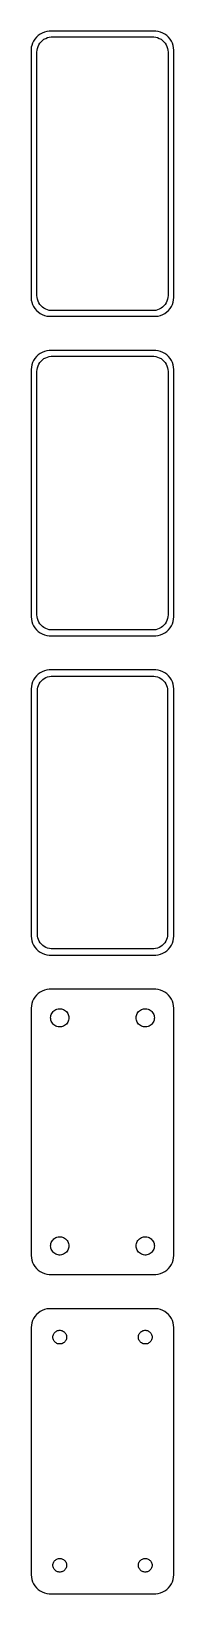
# Model space of a CAD drawing. Header units: metres. Extents: x -19 to 19, y 299 to 709.
import ezdxf

# ---------------------------------------------------------------- set-up
doc = ezdxf.new("R2010")
doc.units = ezdxf.units.M

msp = doc.modelspace()

# ---------------------------------------------------------------- linework, layer by layer
for p, q in [((-18.1315, 706.909), (-18.3989, 706.341)), ((-17.7951, 707.439), (-18.1315, 706.909)), ((-17.3948, 707.923), (-17.7951, 707.439)), ((-16.9371, 708.353), (-17.3948, 707.923)), ((-16.4291, 708.722), (-16.9371, 708.353)), ((-15.8789, 709.024), (-16.4291, 708.722)), ((-16.1659, 706.738), (-15.7997, 707.082)), ((-15.2951, 709.255), (-15.8789, 709.024)), ((-15.7997, 707.082), (-15.3933, 707.377)), ((-15.3933, 707.377), (-14.9531, 707.619)), ((-14.6869, 709.411), (-15.2951, 709.255)), ((-14.9531, 707.619), (-14.4861, 707.804)), ((-14.0639, 709.49), (-14.6869, 709.411)), ((-14.4861, 707.804), (-13.9995, 707.929)), ((14.0639, 709.49), (-14.0639, 709.49)), ((-13.9995, 707.929), (-13.5012, 707.992)), ((-13.5012, 707.992), (13.5012, 707.992)), ((13.5012, 707.992), (13.9995, 707.929)), ((13.9995, 707.929), (14.4861, 707.804)), ((14.6869, 709.411), (14.0639, 709.49)), ((14.4861, 707.804), (14.9531, 707.619)), ((15.2951, 709.255), (14.6869, 709.411)), ((14.9531, 707.619), (15.3933, 707.377)), ((15.8789, 709.024), (15.2951, 709.255)), ((15.3933, 707.377), (15.7997, 707.082)), ((15.7997, 707.082), (16.1659, 706.738)), ((16.4291, 708.722), (15.8789, 709.024)), ((16.9371, 708.353), (16.4291, 708.722)), ((17.3948, 707.923), (16.9371, 708.353)), ((17.7951, 707.439), (17.3948, 707.923)), ((18.1315, 706.909), (17.7951, 707.439)), ((18.3989, 706.341), (18.1315, 706.909)), ((-18.65, 705.444), (-18.75, 705.444)), ((-18.75, 705.444), (-18.75, 638.556)), ((-18.5929, 705.743), (-18.65, 705.444)), ((-18.3989, 706.341), (-18.5929, 705.743)), ((-17.25, 704), (-17.2184, 704.501)), ((-17.25, 640), (-17.25, 704)), ((-17.2184, 704.501), (-17.1243, 704.995)), ((-17.1243, 704.995), (-16.9691, 705.472)), ((-16.9691, 705.472), (-16.7552, 705.927)), ((-16.7552, 705.927), (-16.4861, 706.351)), ((-16.4861, 706.351), (-16.1659, 706.738)), ((16.1659, 706.738), (16.4861, 706.351)), ((16.4861, 706.351), (16.7552, 705.927)), ((16.7552, 705.927), (16.9691, 705.472)), ((16.9691, 705.472), (17.1243, 704.995)), ((17.1243, 704.995), (17.2184, 704.501)), ((17.2184, 704.501), (17.25, 704)), ((17.25, 704), (17.25, 640)), ((18.5929, 705.743), (18.3989, 706.341)), ((18.7106, 705.127), (18.5929, 705.743)), ((18.75, 704.5), (18.7106, 705.127)), ((18.75, 639.5), (18.75, 704.5)), ((-18.75, 638.556), (-18.65, 638.556)), ((-18.65, 638.556), (-18.5929, 638.257)), ((-18.5929, 638.257), (-18.3989, 637.659)), ((-18.3989, 637.659), (-18.1315, 637.091)), ((-18.1315, 637.091), (-17.7951, 636.561)), ((-17.2184, 639.499), (-17.25, 640)), ((-17.1243, 639.005), (-17.2184, 639.499)), ((-16.9691, 638.528), (-17.1243, 639.005)), ((-16.7552, 638.073), (-16.9691, 638.528)), ((-16.4861, 637.649), (-16.7552, 638.073)), ((-16.1659, 637.262), (-16.4861, 637.649)), ((-15.7997, 636.918), (-16.1659, 637.262)), ((16.1659, 637.262), (15.7997, 636.918)), ((16.4861, 637.649), (16.1659, 637.262)), ((16.7552, 638.073), (16.4861, 637.649)), ((16.9691, 638.528), (16.7552, 638.073)), ((17.1243, 639.005), (16.9691, 638.528)), ((17.2184, 639.499), (17.1243, 639.005)), ((17.25, 640), (17.2184, 639.499)), ((17.7951, 636.561), (18.1315, 637.091)), ((18.1315, 637.091), (18.3989, 637.659)), ((18.3989, 637.659), (18.5929, 638.257)), ((18.5929, 638.257), (18.7106, 638.873)), ((18.7106, 638.873), (18.75, 639.5)), ((-17.7951, 636.561), (-17.3948, 636.077)), ((-17.3948, 636.077), (-16.9371, 635.647)), ((-16.9371, 635.647), (-16.4291, 635.278)), ((-16.4291, 635.278), (-15.8789, 634.976)), ((-15.8789, 634.976), (-15.2951, 634.745)), ((-15.3933, 636.623), (-15.7997, 636.918)), ((-14.9531, 636.381), (-15.3933, 636.623)), ((-15.2951, 634.745), (-14.6869, 634.589)), ((-14.4861, 636.196), (-14.9531, 636.381)), ((-14.6869, 634.589), (-14.0639, 634.51)), ((-13.9995, 636.071), (-14.4861, 636.196)), ((-14.0639, 634.51), (14.0639, 634.51)), ((-13.5012, 636.008), (-13.9995, 636.071)), ((13.5012, 636.008), (-13.5012, 636.008)), ((13.9995, 636.071), (13.5012, 636.008)), ((14.4861, 636.196), (13.9995, 636.071)), ((14.0639, 634.51), (14.6869, 634.589)), ((14.9531, 636.381), (14.4861, 636.196)), ((14.6869, 634.589), (15.2951, 634.745)), ((15.3933, 636.623), (14.9531, 636.381)), ((15.2951, 634.745), (15.8789, 634.976)), ((15.7997, 636.918), (15.3933, 636.623)), ((15.8789, 634.976), (16.4291, 635.278)), ((16.4291, 635.278), (16.9371, 635.647)), ((16.9371, 635.647), (17.3948, 636.077)), ((17.3948, 636.077), (17.7951, 636.561)), ((-16.4291, 624.722), (-16.9371, 624.353)), ((-15.8789, 625.024), (-16.4291, 624.722)), ((-15.2951, 625.255), (-15.8789, 625.024)), ((-14.6869, 625.411), (-15.2951, 625.255)), ((-14.0639, 625.49), (-14.6869, 625.411)), ((14.0639, 625.49), (-14.0639, 625.49)), ((14.6869, 625.411), (14.0639, 625.49)), ((15.2951, 625.255), (14.6869, 625.411)), ((15.8789, 625.024), (15.2951, 625.255)), ((16.4291, 624.722), (15.8789, 625.024)), ((16.9371, 624.353), (16.4291, 624.722)), ((-18.7106, 621.127), (-18.75, 620.5)), ((-18.5929, 621.743), (-18.7106, 621.127)), ((-18.3989, 622.341), (-18.5929, 621.743)), ((-18.1315, 622.909), (-18.3989, 622.341)), ((-17.7951, 623.439), (-18.1315, 622.909)), ((-17.3948, 623.923), (-17.7951, 623.439)), ((-16.9371, 624.353), (-17.3948, 623.923)), ((-17.2184, 620.501), (-17.1243, 620.995)), ((-17.1243, 620.995), (-16.9691, 621.472)), ((-16.9691, 621.472), (-16.7552, 621.927)), ((-16.7552, 621.927), (-16.4861, 622.351)), ((-16.4861, 622.351), (-16.1659, 622.738)), ((-16.1659, 622.738), (-15.7997, 623.082)), ((-15.7997, 623.082), (-15.3933, 623.377)), ((-15.3933, 623.377), (-14.9531, 623.619)), ((-14.9531, 623.619), (-14.4861, 623.804)), ((-14.4861, 623.804), (-13.9995, 623.929)), ((-13.9995, 623.929), (-13.5012, 623.992)), ((-13.5012, 623.992), (13.5012, 623.992)), ((13.5012, 623.992), (13.9995, 623.929)), ((13.9995, 623.929), (14.4861, 623.804)), ((14.4861, 623.804), (14.9531, 623.619)), ((14.9531, 623.619), (15.3933, 623.377)), ((15.3933, 623.377), (15.7997, 623.082)), ((15.7997, 623.082), (16.1659, 622.738)), ((16.1659, 622.738), (16.4861, 622.351)), ((16.4861, 622.351), (16.7552, 621.927)), ((16.7552, 621.927), (16.9691, 621.472)), ((17.3948, 623.923), (16.9371, 624.353)), ((16.9691, 621.472), (17.1243, 620.995)), ((17.1243, 620.995), (17.2184, 620.501)), ((17.7951, 623.439), (17.3948, 623.923)), ((18.1315, 622.909), (17.7951, 623.439)), ((18.3989, 622.341), (18.1315, 622.909)), ((18.5929, 621.743), (18.3989, 622.341)), ((18.7106, 621.127), (18.5929, 621.743)), ((18.75, 620.5), (18.7106, 621.127)), ((-18.75, 620.5), (-18.75, 555.5)), ((-17.25, 620), (-17.2184, 620.501)), ((-17.25, 556), (-17.25, 620)), ((17.2184, 620.501), (17.25, 620)), ((17.25, 620), (17.25, 556)), ((18.75, 555.5), (18.75, 620.5)), ((-18.75, 555.5), (-18.7106, 554.873)), ((-18.7106, 554.873), (-18.5929, 554.257)), ((-17.2184, 555.499), (-17.25, 556)), ((-17.1243, 555.005), (-17.2184, 555.499)), ((-16.9691, 554.528), (-17.1243, 555.005)), ((17.1243, 555.005), (16.9691, 554.528)), ((17.2184, 555.499), (17.1243, 555.005)), ((17.25, 556), (17.2184, 555.499)), ((18.5929, 554.257), (18.7106, 554.873)), ((18.7106, 554.873), (18.75, 555.5)), ((-18.5929, 554.257), (-18.3989, 553.659)), ((-18.3989, 553.659), (-18.1315, 553.091)), ((-18.1315, 553.091), (-17.7951, 552.561)), ((-17.7951, 552.561), (-17.3948, 552.077)), ((-17.3948, 552.077), (-16.9371, 551.647)), ((-16.7552, 554.073), (-16.9691, 554.528)), ((-16.9371, 551.647), (-16.4291, 551.278)), ((-16.4861, 553.649), (-16.7552, 554.073)), ((-16.1659, 553.262), (-16.4861, 553.649)), ((-16.4291, 551.278), (-15.8789, 550.976)), ((-15.7997, 552.918), (-16.1659, 553.262)), ((-15.8789, 550.976), (-15.2951, 550.745)), ((-15.3933, 552.623), (-15.7997, 552.918)), ((-14.9531, 552.381), (-15.3933, 552.623)), ((-15.2951, 550.745), (-14.6869, 550.589)), ((-14.4861, 552.196), (-14.9531, 552.381)), ((-13.9995, 552.071), (-14.4861, 552.196)), ((-13.5012, 552.008), (-13.9995, 552.071)), ((13.5012, 552.008), (-13.5012, 552.008)), ((13.9995, 552.071), (13.5012, 552.008)), ((14.4861, 552.196), (13.9995, 552.071)), ((14.9531, 552.381), (14.4861, 552.196)), ((14.6869, 550.589), (15.2951, 550.745)), ((15.3933, 552.623), (14.9531, 552.381)), ((15.2951, 550.745), (15.8789, 550.976)), ((15.7997, 552.918), (15.3933, 552.623)), ((16.1659, 553.262), (15.7997, 552.918)), ((15.8789, 550.976), (16.4291, 551.278)), ((16.4861, 553.649), (16.1659, 553.262)), ((16.4291, 551.278), (16.9371, 551.647)), ((16.7552, 554.073), (16.4861, 553.649)), ((16.9691, 554.528), (16.7552, 554.073)), ((16.9371, 551.647), (17.3948, 552.077)), ((17.3948, 552.077), (17.7951, 552.561)), ((17.7951, 552.561), (18.1315, 553.091)), ((18.1315, 553.091), (18.3989, 553.659)), ((18.3989, 553.659), (18.5929, 554.257)), ((-14.6869, 550.589), (-14.0639, 550.51)), ((-14.0639, 550.51), (14.0639, 550.51)), ((14.0639, 550.51), (14.6869, 550.589)), ((-18.1315, 538.909), (-18.3989, 538.341)), ((-17.7951, 539.439), (-18.1315, 538.909)), ((-17.3948, 539.923), (-17.7951, 539.439)), ((-16.9371, 540.353), (-17.3948, 539.923)), ((-16.4291, 540.722), (-16.9371, 540.353)), ((-15.8789, 541.024), (-16.4291, 540.722)), ((-16.383, 538.276), (-16.073, 538.651)), ((-16.073, 538.651), (-15.7185, 538.984)), ((-15.2951, 541.255), (-15.8789, 541.024)), ((-15.7185, 538.984), (-15.3251, 539.27)), ((-15.3251, 539.27), (-14.8989, 539.504)), ((-14.6869, 541.411), (-15.2951, 541.255)), ((-14.8989, 539.504), (-14.4467, 539.683)), ((-14.0639, 541.49), (-14.6869, 541.411)), ((-14.4467, 539.683), (-13.9756, 539.804)), ((14.0639, 541.49), (-14.0639, 541.49)), ((-13.9756, 539.804), (-13.4932, 539.865)), ((-13.4932, 539.865), (13.4932, 539.865)), ((13.4932, 539.865), (13.9756, 539.804)), ((13.9756, 539.804), (14.4467, 539.683)), ((14.6869, 541.411), (14.0639, 541.49)), ((14.4467, 539.683), (14.8989, 539.504)), ((15.2951, 541.255), (14.6869, 541.411)), ((14.8989, 539.504), (15.3251, 539.27)), ((15.8789, 541.024), (15.2951, 541.255)), ((15.3251, 539.27), (15.7185, 538.984)), ((15.7185, 538.984), (16.073, 538.651)), ((16.4291, 540.722), (15.8789, 541.024)), ((16.073, 538.651), (16.383, 538.276)), ((16.9371, 540.353), (16.4291, 540.722)), ((17.3948, 539.923), (16.9371, 540.353)), ((17.7951, 539.439), (17.3948, 539.923)), ((18.1315, 538.909), (17.7951, 539.439)), ((18.3989, 538.341), (18.1315, 538.909)), ((-18.7106, 537.127), (-18.75, 536.5)), ((-18.75, 536.5), (-18.75, 471.5)), ((-18.5929, 537.743), (-18.7106, 537.127)), ((-18.3989, 538.341), (-18.5929, 537.743)), ((-17.1226, 536), (-17.0921, 536.485)), ((-17.1226, 472), (-17.1226, 536)), ((-17.0921, 536.485), (-17.001, 536.963)), ((-17.001, 536.963), (-16.8507, 537.426)), ((-16.8507, 537.426), (-16.6436, 537.866)), ((-16.6436, 537.866), (-16.383, 538.276)), ((16.383, 538.276), (16.6436, 537.866)), ((16.6436, 537.866), (16.8507, 537.426)), ((16.8507, 537.426), (17.001, 536.963)), ((17.001, 536.963), (17.0921, 536.485)), ((17.0921, 536.485), (17.1226, 536)), ((17.1226, 536), (17.1226, 472)), ((18.5929, 537.743), (18.3989, 538.341)), ((18.7106, 537.127), (18.5929, 537.743)), ((18.75, 536.5), (18.7106, 537.127)), ((18.75, 471.5), (18.75, 536.5)), ((-18.75, 471.5), (-18.7106, 470.873)), ((-18.7106, 470.873), (-18.5929, 470.257)), ((-18.5929, 470.257), (-18.3989, 469.659)), ((-18.3989, 469.659), (-18.1315, 469.091)), ((-18.1315, 469.091), (-17.7951, 468.561)), ((-17.7951, 468.561), (-17.3948, 468.077)), ((-17.0921, 471.515), (-17.1226, 472)), ((-17.001, 471.037), (-17.0921, 471.515)), ((-16.8507, 470.574), (-17.001, 471.037)), ((-16.6436, 470.134), (-16.8507, 470.574)), ((-16.383, 469.724), (-16.6436, 470.134)), ((-16.073, 469.349), (-16.383, 469.724)), ((-15.7185, 469.016), (-16.073, 469.349)), ((-15.3251, 468.73), (-15.7185, 469.016)), ((-14.8989, 468.496), (-15.3251, 468.73)), ((15.3251, 468.73), (14.8989, 468.496)), ((15.7185, 469.016), (15.3251, 468.73)), ((16.073, 469.349), (15.7185, 469.016)), ((16.383, 469.724), (16.073, 469.349)), ((16.6436, 470.134), (16.383, 469.724)), ((16.8507, 470.574), (16.6436, 470.134)), ((17.001, 471.037), (16.8507, 470.574)), ((17.0921, 471.515), (17.001, 471.037)), ((17.1226, 472), (17.0921, 471.515)), ((17.3948, 468.077), (17.7951, 468.561)), ((17.7951, 468.561), (18.1315, 469.091)), ((18.1315, 469.091), (18.3989, 469.659)), ((18.3989, 469.659), (18.5929, 470.257)), ((18.5929, 470.257), (18.7106, 470.873)), ((18.7106, 470.873), (18.75, 471.5)), ((-17.3948, 468.077), (-16.9371, 467.647)), ((-16.9371, 467.647), (-16.4291, 467.278)), ((-16.4291, 467.278), (-15.8789, 466.976)), ((-15.8789, 466.976), (-15.2951, 466.745)), ((-15.2951, 466.745), (-14.6869, 466.589)), ((-14.4467, 468.317), (-14.8989, 468.496)), ((-14.6869, 466.589), (-14.0639, 466.51)), ((-13.9756, 468.196), (-14.4467, 468.317)), ((-14.0639, 466.51), (14.0639, 466.51)), ((-13.4932, 468.135), (-13.9756, 468.196)), ((13.4932, 468.135), (-13.4932, 468.135)), ((13.9756, 468.196), (13.4932, 468.135)), ((14.4467, 468.317), (13.9756, 468.196)), ((14.0639, 466.51), (14.6869, 466.589)), ((14.8989, 468.496), (14.4467, 468.317)), ((14.6869, 466.589), (15.2951, 466.745)), ((15.2951, 466.745), (15.8789, 466.976)), ((15.8789, 466.976), (16.4291, 467.278)), ((16.4291, 467.278), (16.9371, 467.647)), ((16.9371, 467.647), (17.3948, 468.077)), ((-16.9371, 456.353), (-17.3948, 455.923)), ((-16.4291, 456.722), (-16.9371, 456.353)), ((-15.8789, 457.024), (-16.4291, 456.722)), ((-15.2951, 457.255), (-15.8789, 457.024)), ((-14.6869, 457.411), (-15.2951, 457.255)), ((-14.0639, 457.49), (-14.6869, 457.411)), ((14.0639, 457.49), (-14.0639, 457.49)), ((14.6869, 457.411), (14.0639, 457.49)), ((15.2951, 457.255), (14.6869, 457.411)), ((15.8789, 457.024), (15.2951, 457.255)), ((16.4291, 456.722), (15.8789, 457.024)), ((16.9371, 456.353), (16.4291, 456.722)), ((17.3948, 455.923), (16.9371, 456.353)), ((-18.7106, 453.127), (-18.75, 452.5)), ((-18.75, 452.5), (-18.75, 387.5)), ((-18.5929, 453.743), (-18.7106, 453.127)), ((-18.3989, 454.341), (-18.5929, 453.743)), ((-18.1315, 454.909), (-18.3989, 454.341)), ((-17.7951, 455.439), (-18.1315, 454.909)), ((-17.3948, 455.923), (-17.7951, 455.439)), ((-12.536, 452.026), (-12.2719, 452.172)), ((-12.2719, 452.172), (-11.9916, 452.283)), ((-11.9916, 452.283), (-11.6997, 452.357)), ((-11.6997, 452.357), (-11.4007, 452.395)), ((-11.4007, 452.395), (-11.0993, 452.395)), ((-11.0993, 452.395), (-10.8003, 452.357)), ((-10.8003, 452.357), (-10.5083, 452.283)), ((-10.5083, 452.283), (-10.2281, 452.172)), ((-10.2281, 452.172), (-9.964, 452.026)), ((9.964, 452.026), (10.2281, 452.172)), ((10.2281, 452.172), (10.5083, 452.283)), ((10.5083, 452.283), (10.8003, 452.357)), ((10.8003, 452.357), (11.0993, 452.395)), ((11.0993, 452.395), (11.4007, 452.395)), ((11.4007, 452.395), (11.6997, 452.357)), ((11.6997, 452.357), (11.9916, 452.283)), ((11.9916, 452.283), (12.2719, 452.172)), ((12.2719, 452.172), (12.536, 452.026)), ((17.7951, 455.439), (17.3948, 455.923)), ((18.1315, 454.909), (17.7951, 455.439)), ((18.3989, 454.341), (18.1315, 454.909)), ((18.5929, 453.743), (18.3989, 454.341)), ((18.7106, 453.127), (18.5929, 453.743)), ((18.75, 452.5), (18.7106, 453.127)), ((18.75, 387.5), (18.75, 452.5)), ((-13.65, 450), (-13.6311, 450.301)), ((-13.6311, 449.699), (-13.65, 450)), ((-13.6311, 450.301), (-13.5746, 450.597)), ((-13.5746, 449.403), (-13.6311, 449.699)), ((-13.5746, 450.597), (-13.4815, 450.883)), ((-13.4815, 449.117), (-13.5746, 449.403)), ((-13.4815, 450.883), (-13.3531, 451.156)), ((-13.3531, 448.844), (-13.4815, 449.117)), ((-13.3531, 451.156), (-13.1916, 451.411)), ((-13.1916, 448.589), (-13.3531, 448.844)), ((-13.1916, 451.411), (-12.9995, 451.643)), ((-12.9995, 448.357), (-13.1916, 448.589)), ((-12.9995, 451.643), (-12.7798, 451.849)), ((-12.7798, 448.151), (-12.9995, 448.357)), ((-12.7798, 451.849), (-12.536, 452.026)), ((-12.536, 447.974), (-12.7798, 448.151)), ((-12.2719, 447.828), (-12.536, 447.974)), ((-9.964, 447.974), (-10.2281, 447.828)), ((-9.964, 452.026), (-9.72017, 451.849)), ((-9.72017, 448.151), (-9.964, 447.974)), ((-9.72017, 451.849), (-9.50047, 451.643)), ((-9.50047, 448.357), (-9.72017, 448.151)), ((-9.50047, 451.643), (-9.30835, 451.411)), ((-9.30835, 448.589), (-9.50047, 448.357)), ((-9.30835, 451.411), (-9.14685, 451.156)), ((-9.14685, 448.844), (-9.30835, 448.589)), ((-9.14685, 451.156), (-9.01852, 450.883)), ((-9.01852, 449.117), (-9.14685, 448.844)), ((-9.01852, 450.883), (-8.9254, 450.597)), ((-8.9254, 449.403), (-9.01852, 449.117)), ((-8.9254, 450.597), (-8.86891, 450.301)), ((-8.86891, 449.699), (-8.9254, 449.403)), ((-8.86891, 450.301), (-8.84999, 450)), ((-8.84999, 450), (-8.86891, 449.699)), ((8.84999, 450), (8.86891, 450.301)), ((8.86891, 449.699), (8.84999, 450)), ((8.86891, 450.301), (8.9254, 450.597)), ((8.9254, 449.403), (8.86891, 449.699)), ((8.9254, 450.597), (9.01852, 450.883)), ((9.01852, 449.117), (8.9254, 449.403)), ((9.01852, 450.883), (9.14685, 451.156)), ((9.14685, 448.844), (9.01852, 449.117)), ((9.14685, 451.156), (9.30835, 451.411)), ((9.30835, 448.589), (9.14685, 448.844)), ((9.30835, 451.411), (9.50047, 451.643)), ((9.50047, 448.357), (9.30835, 448.589)), ((9.50047, 451.643), (9.72017, 451.849)), ((9.72017, 448.151), (9.50047, 448.357)), ((9.72017, 451.849), (9.964, 452.026)), ((9.964, 447.974), (9.72017, 448.151)), ((10.2281, 447.828), (9.964, 447.974)), ((12.536, 447.974), (12.2719, 447.828)), ((12.536, 452.026), (12.7798, 451.849)), ((12.7798, 448.151), (12.536, 447.974)), ((12.7798, 451.849), (12.9995, 451.643)), ((12.9995, 448.357), (12.7798, 448.151)), ((12.9995, 451.643), (13.1916, 451.411)), ((13.1916, 448.589), (12.9995, 448.357)), ((13.1916, 451.411), (13.3531, 451.156)), ((13.3531, 448.844), (13.1916, 448.589)), ((13.3531, 451.156), (13.4815, 450.883)), ((13.4815, 449.117), (13.3531, 448.844)), ((13.4815, 450.883), (13.5746, 450.597)), ((13.5746, 449.403), (13.4815, 449.117)), ((13.5746, 450.597), (13.6311, 450.301)), ((13.6311, 449.699), (13.5746, 449.403)), ((13.6311, 450.301), (13.65, 450)), ((13.65, 450), (13.6311, 449.699)), ((-11.9916, 447.717), (-12.2719, 447.828)), ((-11.6997, 447.643), (-11.9916, 447.717)), ((-11.4007, 447.605), (-11.6997, 447.643)), ((-11.0993, 447.605), (-11.4007, 447.605)), ((-10.8003, 447.643), (-11.0993, 447.605)), ((-10.5083, 447.717), (-10.8003, 447.643)), ((-10.2281, 447.828), (-10.5083, 447.717)), ((10.5083, 447.717), (10.2281, 447.828)), ((10.8003, 447.643), (10.5083, 447.717)), ((11.0993, 447.605), (10.8003, 447.643)), ((11.4007, 447.605), (11.0993, 447.605)), ((11.6997, 447.643), (11.4007, 447.605)), ((11.9916, 447.717), (11.6997, 447.643)), ((12.2719, 447.828), (11.9916, 447.717)), ((-13.6311, 390.301), (-13.5746, 390.597)), ((-13.5746, 390.597), (-13.4815, 390.883)), ((-13.4815, 390.883), (-13.3531, 391.156)), ((-13.3531, 391.156), (-13.1916, 391.411)), ((-13.1916, 391.411), (-12.9995, 391.643)), ((-12.9995, 391.643), (-12.7798, 391.849)), ((-12.7798, 391.849), (-12.536, 392.026)), ((-12.536, 392.026), (-12.2719, 392.172)), ((-12.2719, 392.172), (-11.9916, 392.283)), ((-11.9916, 392.283), (-11.6997, 392.357)), ((-11.6997, 392.357), (-11.4007, 392.395)), ((-11.4007, 392.395), (-11.0993, 392.395)), ((-11.0993, 392.395), (-10.8003, 392.357)), ((-10.8003, 392.357), (-10.5083, 392.283)), ((-10.5083, 392.283), (-10.2281, 392.172)), ((-10.2281, 392.172), (-9.964, 392.026)), ((-9.964, 392.026), (-9.72017, 391.849)), ((-9.72017, 391.849), (-9.50047, 391.643)), ((-9.50047, 391.643), (-9.30835, 391.411)), ((-9.30835, 391.411), (-9.14685, 391.156)), ((-9.14685, 391.156), (-9.01852, 390.883)), ((-9.01852, 390.883), (-8.9254, 390.597)), ((-8.9254, 390.597), (-8.86891, 390.301)), ((8.86891, 390.301), (8.9254, 390.597)), ((8.9254, 390.597), (9.01852, 390.883)), ((9.01852, 390.883), (9.14685, 391.156)), ((9.14685, 391.156), (9.30835, 391.411)), ((9.30835, 391.411), (9.50047, 391.643)), ((9.50047, 391.643), (9.72017, 391.849)), ((9.72017, 391.849), (9.964, 392.026)), ((9.964, 392.026), (10.2281, 392.172)), ((10.2281, 392.172), (10.5083, 392.283)), ((10.5083, 392.283), (10.8003, 392.357)), ((10.8003, 392.357), (11.0993, 392.395)), ((11.0993, 392.395), (11.4007, 392.395)), ((11.4007, 392.395), (11.6997, 392.357)), ((11.6997, 392.357), (11.9916, 392.283)), ((11.9916, 392.283), (12.2719, 392.172)), ((12.2719, 392.172), (12.536, 392.026)), ((12.536, 392.026), (12.7798, 391.849)), ((12.7798, 391.849), (12.9995, 391.643)), ((12.9995, 391.643), (13.1916, 391.411)), ((13.1916, 391.411), (13.3531, 391.156)), ((13.3531, 391.156), (13.4815, 390.883)), ((13.4815, 390.883), (13.5746, 390.597)), ((13.5746, 390.597), (13.6311, 390.301)), ((-18.75, 387.5), (-18.7106, 386.873)), ((-18.7106, 386.873), (-18.5929, 386.257)), ((-13.65, 390), (-13.6311, 390.301)), ((-13.6311, 389.699), (-13.65, 390)), ((-13.5746, 389.403), (-13.6311, 389.699)), ((-13.4815, 389.117), (-13.5746, 389.403)), ((-13.3531, 388.844), (-13.4815, 389.117)), ((-13.1916, 388.589), (-13.3531, 388.844)), ((-12.9995, 388.357), (-13.1916, 388.589)), ((-12.7798, 388.151), (-12.9995, 388.357)), ((-12.536, 387.974), (-12.7798, 388.151)), ((-12.2719, 387.828), (-12.536, 387.974)), ((-11.9916, 387.717), (-12.2719, 387.828)), ((-11.6997, 387.643), (-11.9916, 387.717)), ((-11.4007, 387.605), (-11.6997, 387.643)), ((-11.0993, 387.605), (-11.4007, 387.605)), ((-10.8003, 387.643), (-11.0993, 387.605)), ((-10.5083, 387.717), (-10.8003, 387.643)), ((-10.2281, 387.828), (-10.5083, 387.717)), ((-9.964, 387.974), (-10.2281, 387.828)), ((-9.72017, 388.151), (-9.964, 387.974)), ((-9.50047, 388.357), (-9.72017, 388.151)), ((-9.30835, 388.589), (-9.50047, 388.357)), ((-9.14685, 388.844), (-9.30835, 388.589)), ((-9.01852, 389.117), (-9.14685, 388.844)), ((-8.9254, 389.403), (-9.01852, 389.117)), ((-8.86891, 389.699), (-8.9254, 389.403)), ((-8.86891, 390.301), (-8.84999, 390)), ((-8.84999, 390), (-8.86891, 389.699)), ((8.84999, 390), (8.86891, 390.301)), ((8.86891, 389.699), (8.84999, 390)), ((8.9254, 389.403), (8.86891, 389.699)), ((9.01852, 389.117), (8.9254, 389.403)), ((9.14685, 388.844), (9.01852, 389.117)), ((9.30835, 388.589), (9.14685, 388.844)), ((9.50047, 388.357), (9.30835, 388.589)), ((9.72017, 388.151), (9.50047, 388.357)), ((9.964, 387.974), (9.72017, 388.151)), ((10.2281, 387.828), (9.964, 387.974)), ((10.5083, 387.717), (10.2281, 387.828)), ((10.8003, 387.643), (10.5083, 387.717)), ((11.0993, 387.605), (10.8003, 387.643)), ((11.4007, 387.605), (11.0993, 387.605)), ((11.6997, 387.643), (11.4007, 387.605)), ((11.9916, 387.717), (11.6997, 387.643)), ((12.2719, 387.828), (11.9916, 387.717)), ((12.536, 387.974), (12.2719, 387.828)), ((12.7798, 388.151), (12.536, 387.974)), ((12.9995, 388.357), (12.7798, 388.151)), ((13.1916, 388.589), (12.9995, 388.357)), ((13.3531, 388.844), (13.1916, 388.589)), ((13.4815, 389.117), (13.3531, 388.844)), ((13.5746, 389.403), (13.4815, 389.117)), ((13.6311, 389.699), (13.5746, 389.403)), ((13.6311, 390.301), (13.65, 390)), ((13.65, 390), (13.6311, 389.699)), ((18.5929, 386.257), (18.7106, 386.873)), ((18.7106, 386.873), (18.75, 387.5)), ((-18.5929, 386.257), (-18.3989, 385.659)), ((-18.3989, 385.659), (-18.1315, 385.091)), ((-18.1315, 385.091), (-17.7951, 384.561)), ((-17.7951, 384.561), (-17.3948, 384.077)), ((-17.3948, 384.077), (-16.9371, 383.647)), ((-16.9371, 383.647), (-16.4291, 383.278)), ((-16.4291, 383.278), (-15.8789, 382.976)), ((-15.8789, 382.976), (-15.2951, 382.745)), ((-15.2951, 382.745), (-14.6869, 382.589)), ((-14.6869, 382.589), (-14.0639, 382.51)), ((-14.0639, 382.51), (14.0639, 382.51)), ((14.0639, 382.51), (14.6869, 382.589)), ((14.6869, 382.589), (15.2951, 382.745)), ((15.2951, 382.745), (15.8789, 382.976)), ((15.8789, 382.976), (16.4291, 383.278)), ((16.4291, 383.278), (16.9371, 383.647)), ((16.9371, 383.647), (17.3948, 384.077)), ((17.3948, 384.077), (17.7951, 384.561)), ((17.7951, 384.561), (18.1315, 385.091)), ((18.1315, 385.091), (18.3989, 385.659)), ((18.3989, 385.659), (18.5929, 386.257)), ((-18.3989, 370.341), (-18.5929, 369.743)), ((-18.1315, 370.909), (-18.3989, 370.341)), ((-17.7951, 371.439), (-18.1315, 370.909)), ((-17.3948, 371.923), (-17.7951, 371.439)), ((-16.9371, 372.353), (-17.3948, 371.923)), ((-16.4291, 372.722), (-16.9371, 372.353)), ((-15.8789, 373.024), (-16.4291, 372.722)), ((-15.2951, 373.255), (-15.8789, 373.024)), ((-14.6869, 373.411), (-15.2951, 373.255)), ((-14.0639, 373.49), (-14.6869, 373.411)), ((14.0639, 373.49), (-14.0639, 373.49)), ((14.6869, 373.411), (14.0639, 373.49)), ((15.2951, 373.255), (14.6869, 373.411)), ((15.8789, 373.024), (15.2951, 373.255)), ((16.4291, 372.722), (15.8789, 373.024)), ((16.9371, 372.353), (16.4291, 372.722)), ((17.3948, 371.923), (16.9371, 372.353)), ((17.7951, 371.439), (17.3948, 371.923)), ((18.1315, 370.909), (17.7951, 371.439)), ((18.3989, 370.341), (18.1315, 370.909)), ((18.5929, 369.743), (18.3989, 370.341)), ((-18.7106, 369.127), (-18.75, 368.5)), ((-18.75, 368.5), (-18.75, 303.5)), ((-18.5929, 369.743), (-18.7106, 369.127)), ((-13.05, 366), (-13.0358, 366.226)), ((-13.0358, 365.774), (-13.05, 366)), ((-13.0358, 366.226), (-12.9934, 366.448)), ((-12.9934, 365.552), (-13.0358, 365.774)), ((-12.9934, 366.448), (-12.9236, 366.663)), ((-12.9236, 366.663), (-12.8273, 366.867)), ((-12.8273, 366.867), (-12.7062, 367.058)), ((-12.7062, 367.058), (-12.5621, 367.232)), ((-12.5621, 367.232), (-12.3974, 367.387)), ((-12.3974, 367.387), (-12.2145, 367.52)), ((-12.2145, 367.52), (-12.0164, 367.629)), ((-12.0164, 367.629), (-11.8062, 367.712)), ((-11.8062, 367.712), (-11.5873, 367.768)), ((-11.5873, 367.768), (-11.363, 367.796)), ((-11.363, 367.796), (-11.137, 367.796)), ((-11.137, 367.796), (-10.9127, 367.768)), ((-10.9127, 367.768), (-10.6938, 367.712)), ((-10.6938, 367.712), (-10.4836, 367.629)), ((-10.4836, 367.629), (-10.2855, 367.52)), ((-10.2855, 367.52), (-10.1026, 367.387)), ((-10.1026, 367.387), (-9.93785, 367.232)), ((-9.93785, 367.232), (-9.79376, 367.058)), ((-9.79376, 367.058), (-9.67264, 366.867)), ((-9.67264, 366.867), (-9.5764, 366.663)), ((-9.5764, 366.663), (-9.50655, 366.448)), ((-9.50655, 366.448), (-9.46419, 366.226)), ((-9.46419, 365.774), (-9.50655, 365.552)), ((-9.46419, 366.226), (-9.45, 366)), ((-9.45, 366), (-9.46419, 365.774)), ((9.45, 366), (9.46419, 366.226)), ((9.46419, 365.774), (9.45, 366)), ((9.46419, 366.226), (9.50655, 366.448)), ((9.50655, 365.552), (9.46419, 365.774)), ((9.50655, 366.448), (9.5764, 366.663)), ((9.5764, 366.663), (9.67264, 366.867)), ((9.67264, 366.867), (9.79376, 367.058)), ((9.79376, 367.058), (9.93785, 367.232)), ((9.93785, 367.232), (10.1026, 367.387)), ((10.1026, 367.387), (10.2855, 367.52)), ((10.2855, 367.52), (10.4836, 367.629)), ((10.4836, 367.629), (10.6938, 367.712)), ((10.6938, 367.712), (10.9127, 367.768)), ((10.9127, 367.768), (11.137, 367.796)), ((11.137, 367.796), (11.363, 367.796)), ((11.363, 367.796), (11.5873, 367.768)), ((11.5873, 367.768), (11.8062, 367.712)), ((11.8062, 367.712), (12.0164, 367.629)), ((12.0164, 367.629), (12.2145, 367.52)), ((12.2145, 367.52), (12.3974, 367.387)), ((12.3974, 367.387), (12.5621, 367.232)), ((12.5621, 367.232), (12.7062, 367.058)), ((12.7062, 367.058), (12.8273, 366.867)), ((12.8273, 366.867), (12.9236, 366.663)), ((12.9236, 366.663), (12.9934, 366.448)), ((12.9934, 366.448), (13.0358, 366.226)), ((13.0358, 365.774), (12.9934, 365.552)), ((13.0358, 366.226), (13.05, 366)), ((13.05, 366), (13.0358, 365.774)), ((18.7106, 369.127), (18.5929, 369.743)), ((18.75, 368.5), (18.7106, 369.127)), ((18.75, 303.5), (18.75, 368.5)), ((-12.9236, 365.337), (-12.9934, 365.552)), ((-12.8273, 365.133), (-12.9236, 365.337)), ((-12.7062, 364.942), (-12.8273, 365.133)), ((-12.5621, 364.768), (-12.7062, 364.942)), ((-12.3974, 364.613), (-12.5621, 364.768)), ((-12.2145, 364.48), (-12.3974, 364.613)), ((-12.0164, 364.371), (-12.2145, 364.48)), ((-11.8062, 364.288), (-12.0164, 364.371)), ((-11.5873, 364.232), (-11.8062, 364.288)), ((-11.363, 364.204), (-11.5873, 364.232)), ((-11.137, 364.204), (-11.363, 364.204)), ((-10.9127, 364.232), (-11.137, 364.204)), ((-10.6938, 364.288), (-10.9127, 364.232)), ((-10.4836, 364.371), (-10.6938, 364.288)), ((-10.2855, 364.48), (-10.4836, 364.371)), ((-10.1026, 364.613), (-10.2855, 364.48)), ((-9.93785, 364.768), (-10.1026, 364.613)), ((-9.79376, 364.942), (-9.93785, 364.768)), ((-9.67264, 365.133), (-9.79376, 364.942)), ((-9.5764, 365.337), (-9.67264, 365.133)), ((-9.50655, 365.552), (-9.5764, 365.337)), ((9.5764, 365.337), (9.50655, 365.552)), ((9.67264, 365.133), (9.5764, 365.337)), ((9.79376, 364.942), (9.67264, 365.133)), ((9.93785, 364.768), (9.79376, 364.942)), ((10.1026, 364.613), (9.93785, 364.768)), ((10.2855, 364.48), (10.1026, 364.613)), ((10.4836, 364.371), (10.2855, 364.48)), ((10.6938, 364.288), (10.4836, 364.371)), ((10.9127, 364.232), (10.6938, 364.288)), ((11.137, 364.204), (10.9127, 364.232)), ((11.363, 364.204), (11.137, 364.204)), ((11.5873, 364.232), (11.363, 364.204)), ((11.8062, 364.288), (11.5873, 364.232)), ((12.0164, 364.371), (11.8062, 364.288)), ((12.2145, 364.48), (12.0164, 364.371)), ((12.3974, 364.613), (12.2145, 364.48)), ((12.5621, 364.768), (12.3974, 364.613)), ((12.7062, 364.942), (12.5621, 364.768)), ((12.8273, 365.133), (12.7062, 364.942)), ((12.9236, 365.337), (12.8273, 365.133)), ((12.9934, 365.552), (12.9236, 365.337)), ((-13.05, 306), (-13.0358, 306.226)), ((-13.0358, 305.774), (-13.05, 306)), ((-13.0358, 306.226), (-12.9934, 306.448)), ((-12.9934, 305.552), (-13.0358, 305.774)), ((-12.9934, 306.448), (-12.9236, 306.663)), ((-12.9236, 305.337), (-12.9934, 305.552)), ((-12.9236, 306.663), (-12.8273, 306.867)), ((-12.8273, 305.133), (-12.9236, 305.337)), ((-12.8273, 306.867), (-12.7062, 307.058)), ((-12.7062, 304.942), (-12.8273, 305.133)), ((-12.7062, 307.058), (-12.5621, 307.232)), ((-12.5621, 304.768), (-12.7062, 304.942)), ((-12.5621, 307.232), (-12.3974, 307.387)), ((-12.3974, 304.613), (-12.5621, 304.768)), ((-12.3974, 307.387), (-12.2145, 307.52)), ((-12.2145, 304.48), (-12.3974, 304.613)), ((-12.2145, 307.52), (-12.0164, 307.629)), ((-12.0164, 304.371), (-12.2145, 304.48)), ((-12.0164, 307.629), (-11.8062, 307.712)), ((-11.8062, 304.288), (-12.0164, 304.371)), ((-11.8062, 307.712), (-11.5873, 307.768)), ((-11.5873, 304.232), (-11.8062, 304.288)), ((-11.5873, 307.768), (-11.363, 307.796)), ((-11.363, 304.204), (-11.5873, 304.232)), ((-11.363, 307.796), (-11.137, 307.796)), ((-11.137, 304.204), (-11.363, 304.204)), ((-11.137, 307.796), (-10.9127, 307.768)), ((-10.9127, 304.232), (-11.137, 304.204)), ((-10.9127, 307.768), (-10.6938, 307.712)), ((-10.6938, 304.288), (-10.9127, 304.232)), ((-10.6938, 307.712), (-10.4836, 307.629)), ((-10.4836, 304.371), (-10.6938, 304.288)), ((-10.4836, 307.629), (-10.2855, 307.52)), ((-10.2855, 304.48), (-10.4836, 304.371)), ((-10.2855, 307.52), (-10.1026, 307.387)), ((-10.1026, 304.613), (-10.2855, 304.48)), ((-10.1026, 307.387), (-9.93785, 307.232)), ((-9.93785, 304.768), (-10.1026, 304.613)), ((-9.93785, 307.232), (-9.79376, 307.058)), ((-9.79376, 304.942), (-9.93785, 304.768)), ((-9.79376, 307.058), (-9.67264, 306.867)), ((-9.67264, 305.133), (-9.79376, 304.942)), ((-9.67264, 306.867), (-9.5764, 306.663)), ((-9.5764, 305.337), (-9.67264, 305.133)), ((-9.5764, 306.663), (-9.50655, 306.448)), ((-9.50655, 305.552), (-9.5764, 305.337)), ((-9.50655, 306.448), (-9.46419, 306.226)), ((-9.46419, 305.774), (-9.50655, 305.552)), ((-9.46419, 306.226), (-9.45, 306)), ((-9.45, 306), (-9.46419, 305.774)), ((9.45, 306), (9.46419, 306.226)), ((9.46419, 305.774), (9.45, 306)), ((9.46419, 306.226), (9.50655, 306.448)), ((9.50655, 305.552), (9.46419, 305.774)), ((9.50655, 306.448), (9.5764, 306.663)), ((9.5764, 305.337), (9.50655, 305.552)), ((9.5764, 306.663), (9.67264, 306.867)), ((9.67264, 305.133), (9.5764, 305.337)), ((9.67264, 306.867), (9.79376, 307.058)), ((9.79376, 304.942), (9.67264, 305.133)), ((9.79376, 307.058), (9.93785, 307.232)), ((9.93785, 304.768), (9.79376, 304.942)), ((9.93785, 307.232), (10.1026, 307.387)), ((10.1026, 304.613), (9.93785, 304.768)), ((10.1026, 307.387), (10.2855, 307.52)), ((10.2855, 304.48), (10.1026, 304.613)), ((10.2855, 307.52), (10.4836, 307.629)), ((10.4836, 304.371), (10.2855, 304.48)), ((10.4836, 307.629), (10.6938, 307.712)), ((10.6938, 304.288), (10.4836, 304.371)), ((10.6938, 307.712), (10.9127, 307.768)), ((10.9127, 304.232), (10.6938, 304.288)), ((10.9127, 307.768), (11.137, 307.796)), ((11.137, 304.204), (10.9127, 304.232)), ((11.137, 307.796), (11.363, 307.796)), ((11.363, 304.204), (11.137, 304.204)), ((11.363, 307.796), (11.5873, 307.768)), ((11.5873, 304.232), (11.363, 304.204)), ((11.5873, 307.768), (11.8062, 307.712)), ((11.8062, 304.288), (11.5873, 304.232)), ((11.8062, 307.712), (12.0164, 307.629)), ((12.0164, 304.371), (11.8062, 304.288)), ((12.0164, 307.629), (12.2145, 307.52)), ((12.2145, 304.48), (12.0164, 304.371)), ((12.2145, 307.52), (12.3974, 307.387)), ((12.3974, 304.613), (12.2145, 304.48)), ((12.3974, 307.387), (12.5621, 307.232)), ((12.5621, 304.768), (12.3974, 304.613)), ((12.5621, 307.232), (12.7062, 307.058)), ((12.7062, 304.942), (12.5621, 304.768)), ((12.7062, 307.058), (12.8273, 306.867)), ((12.8273, 305.133), (12.7062, 304.942)), ((12.8273, 306.867), (12.9236, 306.663)), ((12.9236, 305.337), (12.8273, 305.133)), ((12.9236, 306.663), (12.9934, 306.448)), ((12.9934, 305.552), (12.9236, 305.337)), ((12.9934, 306.448), (13.0358, 306.226)), ((13.0358, 305.774), (12.9934, 305.552)), ((13.0358, 306.226), (13.05, 306)), ((13.05, 306), (13.0358, 305.774)), ((-18.75, 303.5), (-18.7106, 302.873)), ((-18.7106, 302.873), (-18.5929, 302.257)), ((-18.5929, 302.257), (-18.3989, 301.659)), ((-18.3989, 301.659), (-18.1315, 301.091)), ((-18.1315, 301.091), (-17.7951, 300.561)), ((-17.7951, 300.561), (-17.3948, 300.077)), ((-17.3948, 300.077), (-16.9371, 299.647)), ((16.9371, 299.647), (17.3948, 300.077)), ((17.3948, 300.077), (17.7951, 300.561)), ((17.7951, 300.561), (18.1315, 301.091)), ((18.1315, 301.091), (18.3989, 301.659)), ((18.3989, 301.659), (18.5929, 302.257)), ((18.5929, 302.257), (18.7106, 302.873)), ((18.7106, 302.873), (18.75, 303.5)), ((-16.9371, 299.647), (-16.4291, 299.278)), ((-16.4291, 299.278), (-15.8789, 298.976)), ((-15.8789, 298.976), (-15.2951, 298.745)), ((-15.2951, 298.745), (-14.6869, 298.589)), ((-14.6869, 298.589), (-14.0639, 298.51)), ((-14.0639, 298.51), (14.0639, 298.51)), ((14.0639, 298.51), (14.6869, 298.589)), ((14.6869, 298.589), (15.2951, 298.745)), ((15.2951, 298.745), (15.8789, 298.976)), ((15.8789, 298.976), (16.4291, 299.278)), ((16.4291, 299.278), (16.9371, 299.647))]:
    msp.add_line(p, q)

doc.saveas('drawing.dxf')
